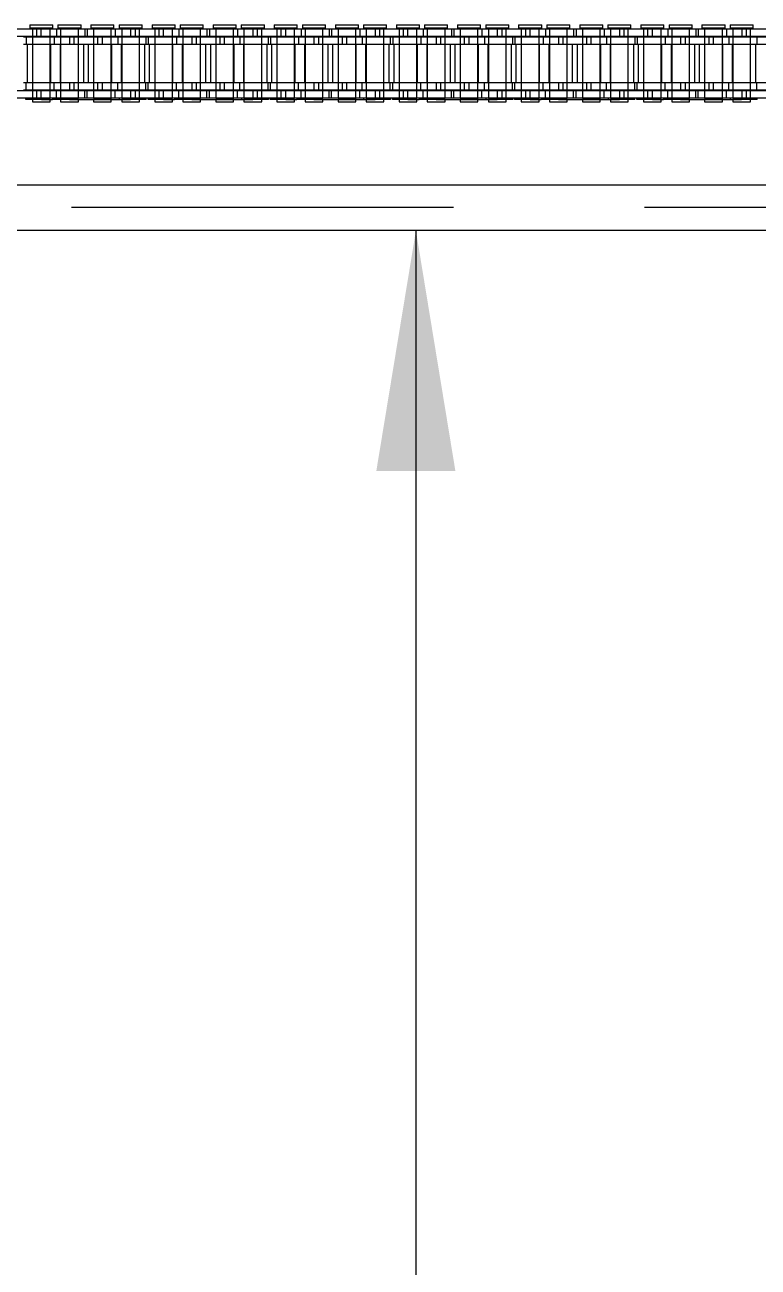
# Model space of a CAD drawing. Header units: metres. Extents: x 0 to 21025, y 0 to 14850.
# Drawn here: x 2429.3 to 2581.7, y 8831.1 to 9089.4 of the extents above; entities that cross this region are included whole.
import ezdxf

# ---------------------------------------------------------------- set-up
doc = ezdxf.new("R2010")
doc.units = ezdxf.units.M
doc.header["$LTSCALE"] = 25
doc.linetypes.add('HIDDEN2', pattern=[4.7625, 3.175, -1.5875])
for name, color, linetype in [('SDM', 7, 'Continuous'), ('SL4', 4, 'Continuous'), ('ST1', 7, 'HIDDEN2')]:
    doc.layers.add(name, color=color, linetype=linetype)
doc.styles.add('ROMANS', font='ROMANS.SHX')
doc.dimstyles.new('25___1-25', dxfattribs={"dimscale": 25, "dimtxt": 2.5, "dimasz": 2, "dimexe": 1.5, "dimexo": 1, "dimgap": 0.5, "dimtad": 1, "dimzin": 12, "dimtxsty": 'ROMANS', "dimcen": 0, "dimclrd": 256, "dimclre": 256, "dimclrt": 3, "dimazin": 3, "dimtfac": 1, "dimtmove": 0, "dimatfit": 0, "dimfxl": 1, "dimlwd": -1, "dimlwe": -1, "dimarcsym": 0})

msp = doc.modelspace()

# ---------------------------------------------------------------- linework, layer by layer
at = {"layer": 'SL4'}
for p, q in [((2085.802, 9056.144), (2875.564, 9056.144)), ((2875.564, 9046.619), (1925.562, 9046.619))]:
    msp.add_line(p, q, dxfattribs=at)
at = {"layer": 'ST1'}
for p, q in [((2422.704, 9088.541), (2431.799, 9088.541)), ((2430.332, 9089.384), (2435.129, 9089.384)), ((2430.332, 9089.384), (2430.332, 9088.725)), ((2435.129, 9088.725), (2430.332, 9088.725)), ((2430.886, 9088.725), (2430.886, 9074.227)), ((2430.886, 9088.541), (2430.886, 9087.021)), ((2431.799, 9088.541), (2432.659, 9088.541)), ((2431.799, 9087.021), (2431.799, 9088.541)), ((2432.659, 9088.541), (2441.754, 9088.541)), ((2432.659, 9088.541), (2432.659, 9087.021)), ((2434.576, 9074.227), (2434.576, 9088.725)), ((2434.576, 9087.021), (2434.576, 9088.541)), ((2435.129, 9088.725), (2435.129, 9089.384)), ((2435.906, 9088.541), (2435.906, 9087.021)), ((2436.18, 9089.384), (2440.977, 9089.384)), ((2436.18, 9089.384), (2436.18, 9088.725)), ((2440.977, 9088.725), (2436.18, 9088.725)), ((2436.734, 9088.725), (2436.734, 9074.227)), ((2436.734, 9088.541), (2436.734, 9087.021)), ((2440.424, 9074.227), (2440.424, 9088.725)), ((2440.424, 9087.021), (2440.424, 9088.541)), ((2440.977, 9088.725), (2440.977, 9089.384)), ((2441.754, 9088.541), (2441.754, 9087.021)), ((2441.754, 9088.541), (2448.104, 9088.541)), ((2442.256, 9088.541), (2442.256, 9087.021)), ((2443.032, 9089.384), (2447.829, 9089.384)), ((2443.032, 9089.384), (2443.032, 9088.725)), ((2447.829, 9088.725), (2443.032, 9088.725)), ((2443.586, 9088.725), (2443.586, 9074.227)), ((2443.586, 9088.541), (2443.586, 9087.021)), ((2447.276, 9074.227), (2447.276, 9088.725)), ((2447.276, 9087.021), (2447.276, 9088.541)), ((2447.829, 9088.725), (2447.829, 9089.384)), ((2448.104, 9088.541), (2448.104, 9087.021)), ((2448.104, 9088.541), (2457.199, 9088.541)), ((2448.88, 9089.384), (2453.677, 9089.384)), ((2448.88, 9089.384), (2448.88, 9088.725)), ((2453.677, 9088.725), (2448.88, 9088.725)), ((2449.434, 9088.725), (2449.434, 9074.227)), ((2449.434, 9088.541), (2449.434, 9087.021)), ((2451.351, 9087.021), (2451.351, 9088.541)), ((2452.211, 9088.541), (2452.211, 9087.021)), ((2453.124, 9074.227), (2453.124, 9088.725)), ((2453.124, 9087.021), (2453.124, 9088.541)), ((2453.677, 9088.725), (2453.677, 9089.384)), ((2455.732, 9089.384), (2460.529, 9089.384)), ((2455.732, 9089.384), (2455.732, 9088.725)), ((2460.529, 9088.725), (2455.732, 9088.725)), ((2456.286, 9088.725), (2456.286, 9074.227)), ((2456.286, 9088.541), (2456.286, 9087.021)), ((2457.199, 9088.541), (2458.059, 9088.541)), ((2457.199, 9087.021), (2457.199, 9088.541)), ((2458.059, 9088.541), (2467.154, 9088.541)), ((2458.059, 9088.541), (2458.059, 9087.021)), ((2459.976, 9074.227), (2459.976, 9088.725)), ((2459.976, 9087.021), (2459.976, 9088.541)), ((2460.529, 9088.725), (2460.529, 9089.384)), ((2461.306, 9088.541), (2461.306, 9087.021)), ((2461.58, 9089.384), (2466.377, 9089.384)), ((2461.58, 9089.384), (2461.58, 9088.725)), ((2466.377, 9088.725), (2461.58, 9088.725)), ((2462.134, 9088.725), (2462.134, 9074.227)), ((2462.134, 9088.541), (2462.134, 9087.021)), ((2465.824, 9074.227), (2465.824, 9088.725)), ((2465.824, 9087.021), (2465.824, 9088.541)), ((2466.377, 9088.725), (2466.377, 9089.384)), ((2467.154, 9088.541), (2467.154, 9087.021)), ((2467.154, 9088.541), (2473.504, 9088.541)), ((2467.656, 9088.541), (2467.656, 9087.021)), ((2468.432, 9089.384), (2473.229, 9089.384)), ((2468.432, 9089.384), (2468.432, 9088.725)), ((2473.229, 9088.725), (2468.432, 9088.725)), ((2468.986, 9088.725), (2468.986, 9074.227)), ((2468.986, 9088.541), (2468.986, 9087.021)), ((2472.676, 9074.227), (2472.676, 9088.725)), ((2472.676, 9087.021), (2472.676, 9088.541)), ((2473.229, 9088.725), (2473.229, 9089.384)), ((2473.504, 9088.541), (2473.504, 9087.021)), ((2473.504, 9088.541), (2482.599, 9088.541)), ((2474.28, 9089.384), (2479.077, 9089.384)), ((2474.28, 9089.384), (2474.28, 9088.725)), ((2479.077, 9088.725), (2474.28, 9088.725)), ((2474.834, 9088.725), (2474.834, 9074.227)), ((2474.834, 9088.541), (2474.834, 9087.021)), ((2476.751, 9087.021), (2476.751, 9088.541)), ((2477.611, 9088.541), (2477.611, 9087.021)), ((2478.524, 9074.227), (2478.524, 9088.725)), ((2478.524, 9087.021), (2478.524, 9088.541)), ((2479.077, 9088.725), (2479.077, 9089.384)), ((2481.132, 9089.384), (2485.929, 9089.384)), ((2481.132, 9089.384), (2481.132, 9088.725)), ((2485.929, 9088.725), (2481.132, 9088.725)), ((2481.686, 9088.725), (2481.686, 9074.227)), ((2481.686, 9088.541), (2481.686, 9087.021)), ((2482.599, 9088.541), (2483.459, 9088.541)), ((2482.599, 9087.021), (2482.599, 9088.541)), ((2483.459, 9088.541), (2492.554, 9088.541)), ((2483.459, 9088.541), (2483.459, 9087.021)), ((2485.376, 9074.227), (2485.376, 9088.725)), ((2485.376, 9087.021), (2485.376, 9088.541)), ((2485.929, 9088.725), (2485.929, 9089.384)), ((2486.706, 9088.541), (2486.706, 9087.021)), ((2486.98, 9089.384), (2491.777, 9089.384)), ((2486.98, 9089.384), (2486.98, 9088.725)), ((2491.777, 9088.725), (2486.98, 9088.725)), ((2487.534, 9088.725), (2487.534, 9074.227)), ((2487.534, 9088.541), (2487.534, 9087.021)), ((2491.224, 9074.227), (2491.224, 9088.725)), ((2491.224, 9087.021), (2491.224, 9088.541)), ((2491.777, 9088.725), (2491.777, 9089.384)), ((2492.554, 9088.541), (2492.554, 9087.021)), ((2492.554, 9088.541), (2498.904, 9088.541)), ((2493.056, 9088.541), (2493.056, 9087.021)), ((2493.832, 9089.384), (2498.629, 9089.384)), ((2493.832, 9089.384), (2493.832, 9088.725)), ((2498.629, 9088.725), (2493.832, 9088.725)), ((2494.386, 9088.725), (2494.386, 9074.227)), ((2494.386, 9088.541), (2494.386, 9087.021)), ((2498.076, 9074.227), (2498.076, 9088.725)), ((2498.076, 9087.021), (2498.076, 9088.541)), ((2498.629, 9088.725), (2498.629, 9089.384)), ((2498.904, 9088.541), (2498.904, 9087.021)), ((2498.904, 9088.541), (2507.999, 9088.541)), ((2499.68, 9089.384), (2504.477, 9089.384)), ((2499.68, 9089.384), (2499.68, 9088.725)), ((2504.477, 9088.725), (2499.68, 9088.725)), ((2500.234, 9088.725), (2500.234, 9074.227)), ((2500.234, 9088.541), (2500.234, 9087.021)), ((2502.151, 9087.021), (2502.151, 9088.541)), ((2503.011, 9088.541), (2503.011, 9087.021)), ((2503.924, 9074.227), (2503.924, 9088.725)), ((2503.924, 9087.021), (2503.924, 9088.541)), ((2504.477, 9088.725), (2504.477, 9089.384)), ((2506.532, 9089.384), (2511.329, 9089.384)), ((2506.532, 9089.384), (2506.532, 9088.725)), ((2511.329, 9088.725), (2506.532, 9088.725)), ((2507.086, 9088.725), (2507.086, 9074.227)), ((2507.086, 9088.541), (2507.086, 9087.021)), ((2507.999, 9088.541), (2508.859, 9088.541)), ((2507.999, 9087.021), (2507.999, 9088.541)), ((2508.859, 9088.541), (2517.954, 9088.541)), ((2508.859, 9088.541), (2508.859, 9087.021)), ((2510.776, 9074.227), (2510.776, 9088.725)), ((2510.776, 9087.021), (2510.776, 9088.541)), ((2511.329, 9088.725), (2511.329, 9089.384)), ((2512.106, 9088.541), (2512.106, 9087.021)), ((2512.38, 9089.384), (2517.177, 9089.384)), ((2512.38, 9089.384), (2512.38, 9088.725)), ((2517.177, 9088.725), (2512.38, 9088.725)), ((2512.934, 9088.725), (2512.934, 9074.227)), ((2512.934, 9088.541), (2512.934, 9087.021)), ((2516.624, 9074.227), (2516.624, 9088.725)), ((2516.624, 9087.021), (2516.624, 9088.541)), ((2517.177, 9088.725), (2517.177, 9089.384)), ((2517.954, 9088.541), (2517.954, 9087.021)), ((2517.954, 9088.541), (2524.304, 9088.541)), ((2518.456, 9088.541), (2518.456, 9087.021)), ((2519.232, 9089.384), (2524.029, 9089.384)), ((2519.232, 9089.384), (2519.232, 9088.725)), ((2524.029, 9088.725), (2519.232, 9088.725)), ((2519.786, 9088.725), (2519.786, 9074.227)), ((2519.786, 9088.541), (2519.786, 9087.021)), ((2523.476, 9074.227), (2523.476, 9088.725)), ((2523.476, 9087.021), (2523.476, 9088.541)), ((2524.029, 9088.725), (2524.029, 9089.384)), ((2524.304, 9088.541), (2524.304, 9087.021)), ((2524.304, 9088.541), (2533.399, 9088.541)), ((2525.08, 9089.384), (2529.877, 9089.384)), ((2525.08, 9089.384), (2525.08, 9088.725)), ((2529.877, 9088.725), (2525.08, 9088.725)), ((2525.634, 9088.725), (2525.634, 9074.227)), ((2525.634, 9088.541), (2525.634, 9087.021)), ((2527.551, 9087.021), (2527.551, 9088.541)), ((2528.411, 9088.541), (2528.411, 9087.021)), ((2529.324, 9074.227), (2529.324, 9088.725)), ((2529.324, 9087.021), (2529.324, 9088.541)), ((2529.877, 9088.725), (2529.877, 9089.384)), ((2531.932, 9089.384), (2536.729, 9089.384)), ((2531.932, 9089.384), (2531.932, 9088.725)), ((2536.729, 9088.725), (2531.932, 9088.725)), ((2532.486, 9088.725), (2532.486, 9074.227)), ((2532.486, 9088.541), (2532.486, 9087.021)), ((2533.399, 9088.541), (2534.259, 9088.541)), ((2533.399, 9087.021), (2533.399, 9088.541)), ((2534.259, 9088.541), (2543.354, 9088.541)), ((2534.259, 9088.541), (2534.259, 9087.021)), ((2536.176, 9074.227), (2536.176, 9088.725)), ((2536.176, 9087.021), (2536.176, 9088.541)), ((2536.729, 9088.725), (2536.729, 9089.384)), ((2537.506, 9088.541), (2537.506, 9087.021)), ((2537.78, 9089.384), (2542.577, 9089.384)), ((2537.78, 9089.384), (2537.78, 9088.725)), ((2542.577, 9088.725), (2537.78, 9088.725)), ((2538.334, 9088.725), (2538.334, 9074.227)), ((2538.334, 9088.541), (2538.334, 9087.021)), ((2542.024, 9074.227), (2542.024, 9088.725)), ((2542.024, 9087.021), (2542.024, 9088.541)), ((2542.577, 9088.725), (2542.577, 9089.384)), ((2543.354, 9088.541), (2543.354, 9087.021)), ((2543.354, 9088.541), (2549.704, 9088.541)), ((2543.856, 9088.541), (2543.856, 9087.021)), ((2544.632, 9089.384), (2549.429, 9089.384)), ((2544.632, 9089.384), (2544.632, 9088.725)), ((2549.429, 9088.725), (2544.632, 9088.725)), ((2545.186, 9088.725), (2545.186, 9074.227)), ((2545.186, 9088.541), (2545.186, 9087.021)), ((2548.876, 9074.227), (2548.876, 9088.725)), ((2548.876, 9087.021), (2548.876, 9088.541)), ((2549.429, 9088.725), (2549.429, 9089.384)), ((2549.704, 9088.541), (2549.704, 9087.021)), ((2549.704, 9088.541), (2558.799, 9088.541)), ((2550.48, 9089.384), (2555.277, 9089.384)), ((2550.48, 9089.384), (2550.48, 9088.725)), ((2555.277, 9088.725), (2550.48, 9088.725)), ((2551.034, 9088.725), (2551.034, 9074.227)), ((2551.034, 9088.541), (2551.034, 9087.021)), ((2552.951, 9087.021), (2552.951, 9088.541)), ((2553.811, 9088.541), (2553.811, 9087.021)), ((2554.724, 9074.227), (2554.724, 9088.725)), ((2554.724, 9087.021), (2554.724, 9088.541)), ((2555.277, 9088.725), (2555.277, 9089.384)), ((2557.332, 9089.384), (2562.129, 9089.384)), ((2557.332, 9089.384), (2557.332, 9088.725)), ((2562.129, 9088.725), (2557.332, 9088.725)), ((2557.886, 9088.725), (2557.886, 9074.227)), ((2557.886, 9088.541), (2557.886, 9087.021)), ((2558.799, 9088.541), (2559.659, 9088.541)), ((2558.799, 9087.021), (2558.799, 9088.541)), ((2559.659, 9088.541), (2568.754, 9088.541)), ((2559.659, 9088.541), (2559.659, 9087.021)), ((2561.576, 9074.227), (2561.576, 9088.725)), ((2561.576, 9087.021), (2561.576, 9088.541)), ((2562.129, 9088.725), (2562.129, 9089.384)), ((2562.906, 9088.541), (2562.906, 9087.021)), ((2563.18, 9089.384), (2567.977, 9089.384)), ((2563.18, 9089.384), (2563.18, 9088.725)), ((2567.977, 9088.725), (2563.18, 9088.725)), ((2563.734, 9088.725), (2563.734, 9074.227)), ((2563.734, 9088.541), (2563.734, 9087.021)), ((2567.424, 9074.227), (2567.424, 9088.725)), ((2567.424, 9087.021), (2567.424, 9088.541)), ((2567.977, 9088.725), (2567.977, 9089.384)), ((2568.754, 9088.541), (2568.754, 9087.021)), ((2568.754, 9088.541), (2575.104, 9088.541)), ((2569.256, 9088.541), (2569.256, 9087.021)), ((2570.032, 9089.384), (2574.829, 9089.384)), ((2570.032, 9089.384), (2570.032, 9088.725)), ((2574.829, 9088.725), (2570.032, 9088.725)), ((2570.586, 9088.725), (2570.586, 9074.227)), ((2570.586, 9088.541), (2570.586, 9087.021)), ((2574.276, 9074.227), (2574.276, 9088.725)), ((2574.276, 9087.021), (2574.276, 9088.541)), ((2574.829, 9088.725), (2574.829, 9089.384)), ((2575.104, 9088.541), (2575.104, 9087.021)), ((2575.104, 9088.541), (2584.199, 9088.541)), ((2575.88, 9089.384), (2580.677, 9089.384)), ((2575.88, 9089.384), (2575.88, 9088.725)), ((2580.677, 9088.725), (2575.88, 9088.725)), ((2576.434, 9088.725), (2576.434, 9074.227)), ((2576.434, 9088.541), (2576.434, 9087.021)), ((2578.351, 9087.021), (2578.351, 9088.541)), ((2579.211, 9088.541), (2579.211, 9087.021)), ((2580.124, 9074.227), (2580.124, 9088.725)), ((2580.124, 9087.021), (2580.124, 9088.541)), ((2580.677, 9088.725), (2580.677, 9089.384)), ((2422.704, 9087.021), (2431.799, 9087.021)), ((2429.054, 9086.869), (2435.404, 9086.869)), ((2429.556, 9086.869), (2429.556, 9085.349)), ((2430.886, 9086.869), (2430.886, 9085.349)), ((2431.799, 9087.021), (2432.659, 9087.021)), ((2432.659, 9087.021), (2441.754, 9087.021)), ((2434.576, 9085.349), (2434.576, 9086.869)), ((2435.404, 9086.869), (2435.404, 9085.349)), ((2435.404, 9086.869), (2444.499, 9086.869)), ((2436.734, 9086.869), (2436.734, 9085.349)), ((2438.651, 9085.349), (2438.651, 9086.869)), ((2439.511, 9086.869), (2439.511, 9085.349)), ((2440.424, 9085.349), (2440.424, 9086.869)), ((2441.754, 9087.021), (2448.104, 9087.021)), ((2443.586, 9086.869), (2443.586, 9085.349)), ((2444.499, 9086.869), (2445.359, 9086.869)), ((2444.499, 9085.349), (2444.499, 9086.869)), ((2445.359, 9086.869), (2454.454, 9086.869)), ((2445.359, 9086.869), (2445.359, 9085.349)), ((2447.276, 9085.349), (2447.276, 9086.869)), ((2448.104, 9087.021), (2457.199, 9087.021)), ((2448.606, 9086.869), (2448.606, 9085.349)), ((2449.434, 9086.869), (2449.434, 9085.349)), ((2453.124, 9085.349), (2453.124, 9086.869)), ((2454.454, 9086.869), (2454.454, 9085.349)), ((2454.454, 9086.869), (2460.804, 9086.869)), ((2454.956, 9086.869), (2454.956, 9085.349)), ((2456.286, 9086.869), (2456.286, 9085.349)), ((2457.199, 9087.021), (2458.059, 9087.021)), ((2458.059, 9087.021), (2467.154, 9087.021)), ((2459.976, 9085.349), (2459.976, 9086.869)), ((2460.804, 9086.869), (2460.804, 9085.349)), ((2460.804, 9086.869), (2469.899, 9086.869)), ((2462.134, 9086.869), (2462.134, 9085.349)), ((2464.051, 9085.349), (2464.051, 9086.869)), ((2464.911, 9086.869), (2464.911, 9085.349)), ((2465.824, 9085.349), (2465.824, 9086.869)), ((2467.154, 9087.021), (2473.504, 9087.021)), ((2468.986, 9086.869), (2468.986, 9085.349)), ((2469.899, 9086.869), (2470.759, 9086.869)), ((2469.899, 9085.349), (2469.899, 9086.869)), ((2470.759, 9086.869), (2479.854, 9086.869)), ((2470.759, 9086.869), (2470.759, 9085.349)), ((2472.676, 9085.349), (2472.676, 9086.869)), ((2473.504, 9087.021), (2482.599, 9087.021)), ((2474.006, 9086.869), (2474.006, 9085.349)), ((2474.834, 9086.869), (2474.834, 9085.349)), ((2478.524, 9085.349), (2478.524, 9086.869)), ((2479.854, 9086.869), (2479.854, 9085.349)), ((2479.854, 9086.869), (2486.204, 9086.869)), ((2480.356, 9086.869), (2480.356, 9085.349)), ((2481.686, 9086.869), (2481.686, 9085.349)), ((2482.599, 9087.021), (2483.459, 9087.021)), ((2483.459, 9087.021), (2492.554, 9087.021)), ((2485.376, 9085.349), (2485.376, 9086.869)), ((2486.204, 9086.869), (2486.204, 9085.349)), ((2486.204, 9086.869), (2495.299, 9086.869)), ((2487.534, 9086.869), (2487.534, 9085.349)), ((2489.451, 9085.349), (2489.451, 9086.869)), ((2490.311, 9086.869), (2490.311, 9085.349)), ((2491.224, 9085.349), (2491.224, 9086.869)), ((2492.554, 9087.021), (2498.904, 9087.021)), ((2494.386, 9086.869), (2494.386, 9085.349)), ((2495.299, 9086.869), (2496.159, 9086.869)), ((2495.299, 9085.349), (2495.299, 9086.869)), ((2496.159, 9086.869), (2505.254, 9086.869)), ((2496.159, 9086.869), (2496.159, 9085.349)), ((2498.076, 9085.349), (2498.076, 9086.869)), ((2498.904, 9087.021), (2507.999, 9087.021)), ((2499.406, 9086.869), (2499.406, 9085.349)), ((2500.234, 9086.869), (2500.234, 9085.349)), ((2503.924, 9085.349), (2503.924, 9086.869)), ((2505.254, 9086.869), (2505.254, 9085.349)), ((2505.254, 9086.869), (2511.604, 9086.869)), ((2505.756, 9086.869), (2505.756, 9085.349)), ((2507.086, 9086.869), (2507.086, 9085.349)), ((2507.999, 9087.021), (2508.859, 9087.021)), ((2508.859, 9087.021), (2517.954, 9087.021)), ((2510.776, 9085.349), (2510.776, 9086.869)), ((2511.604, 9086.869), (2511.604, 9085.349)), ((2511.604, 9086.869), (2520.699, 9086.869)), ((2512.934, 9086.869), (2512.934, 9085.349)), ((2514.851, 9085.349), (2514.851, 9086.869)), ((2515.711, 9086.869), (2515.711, 9085.349)), ((2516.624, 9085.349), (2516.624, 9086.869)), ((2517.954, 9087.021), (2524.304, 9087.021)), ((2519.786, 9086.869), (2519.786, 9085.349)), ((2520.699, 9086.869), (2521.559, 9086.869)), ((2520.699, 9085.349), (2520.699, 9086.869)), ((2521.559, 9086.869), (2530.654, 9086.869)), ((2521.559, 9086.869), (2521.559, 9085.349)), ((2523.476, 9085.349), (2523.476, 9086.869)), ((2524.304, 9087.021), (2533.399, 9087.021)), ((2524.806, 9086.869), (2524.806, 9085.349)), ((2525.634, 9086.869), (2525.634, 9085.349)), ((2529.324, 9085.349), (2529.324, 9086.869)), ((2530.654, 9086.869), (2530.654, 9085.349)), ((2530.654, 9086.869), (2537.004, 9086.869)), ((2531.156, 9086.869), (2531.156, 9085.349)), ((2532.486, 9086.869), (2532.486, 9085.349)), ((2533.399, 9087.021), (2534.259, 9087.021)), ((2534.259, 9087.021), (2543.354, 9087.021)), ((2536.176, 9085.349), (2536.176, 9086.869)), ((2537.004, 9086.869), (2537.004, 9085.349)), ((2537.004, 9086.869), (2546.099, 9086.869)), ((2538.334, 9086.869), (2538.334, 9085.349)), ((2540.251, 9085.349), (2540.251, 9086.869)), ((2541.111, 9086.869), (2541.111, 9085.349)), ((2542.024, 9085.349), (2542.024, 9086.869)), ((2543.354, 9087.021), (2549.704, 9087.021)), ((2545.186, 9086.869), (2545.186, 9085.349)), ((2546.099, 9086.869), (2546.959, 9086.869)), ((2546.099, 9085.349), (2546.099, 9086.869)), ((2546.959, 9086.869), (2556.054, 9086.869)), ((2546.959, 9086.869), (2546.959, 9085.349)), ((2548.876, 9085.349), (2548.876, 9086.869)), ((2549.704, 9087.021), (2558.799, 9087.021)), ((2550.206, 9086.869), (2550.206, 9085.349)), ((2551.034, 9086.869), (2551.034, 9085.349)), ((2554.724, 9085.349), (2554.724, 9086.869)), ((2556.054, 9086.869), (2556.054, 9085.349)), ((2556.054, 9086.869), (2562.404, 9086.869)), ((2556.556, 9086.869), (2556.556, 9085.349)), ((2557.886, 9086.869), (2557.886, 9085.349)), ((2558.799, 9087.021), (2559.659, 9087.021)), ((2559.659, 9087.021), (2568.754, 9087.021)), ((2561.576, 9085.349), (2561.576, 9086.869)), ((2562.404, 9086.869), (2562.404, 9085.349)), ((2562.404, 9086.869), (2571.499, 9086.869)), ((2563.734, 9086.869), (2563.734, 9085.349)), ((2565.651, 9085.349), (2565.651, 9086.869)), ((2566.511, 9086.869), (2566.511, 9085.349)), ((2567.424, 9085.349), (2567.424, 9086.869)), ((2568.754, 9087.021), (2575.104, 9087.021)), ((2570.586, 9086.869), (2570.586, 9085.349)), ((2571.499, 9086.869), (2572.359, 9086.869)), ((2571.499, 9085.349), (2571.499, 9086.869)), ((2572.359, 9086.869), (2581.454, 9086.869)), ((2572.359, 9086.869), (2572.359, 9085.349)), ((2574.276, 9085.349), (2574.276, 9086.869)), ((2575.104, 9087.021), (2584.199, 9087.021)), ((2575.606, 9086.869), (2575.606, 9085.349)), ((2576.434, 9086.869), (2576.434, 9085.349)), ((2580.124, 9085.349), (2580.124, 9086.869)), ((2581.454, 9086.869), (2581.454, 9085.349)), ((2581.454, 9086.869), (2587.804, 9086.869)), ((2429.054, 9085.349), (2435.404, 9085.349)), ((2429.839, 9077.419), (2429.839, 9085.349)), ((2430.886, 9085.349), (2430.886, 9077.419)), ((2434.576, 9077.419), (2434.576, 9085.349)), ((2434.619, 9085.349), (2434.619, 9077.419)), ((2435.404, 9085.349), (2444.499, 9085.349)), ((2436.691, 9077.419), (2436.691, 9085.349)), ((2436.734, 9085.349), (2436.734, 9077.419)), ((2440.424, 9077.419), (2440.424, 9085.349)), ((2441.471, 9085.349), (2441.471, 9077.419)), ((2442.539, 9077.419), (2442.539, 9085.349)), ((2443.586, 9085.349), (2443.586, 9077.419)), ((2444.499, 9085.349), (2445.359, 9085.349)), ((2445.359, 9085.349), (2454.454, 9085.349)), ((2447.276, 9077.419), (2447.276, 9085.349)), ((2447.319, 9085.349), (2447.319, 9077.419)), ((2449.391, 9077.419), (2449.391, 9085.349)), ((2449.434, 9085.349), (2449.434, 9077.419)), ((2453.124, 9077.419), (2453.124, 9085.349)), ((2454.171, 9085.349), (2454.171, 9077.419)), ((2454.454, 9085.349), (2460.804, 9085.349)), ((2455.239, 9077.419), (2455.239, 9085.349)), ((2456.286, 9085.349), (2456.286, 9077.419)), ((2459.976, 9077.419), (2459.976, 9085.349)), ((2460.019, 9085.349), (2460.019, 9077.419)), ((2460.804, 9085.349), (2469.899, 9085.349)), ((2462.091, 9077.419), (2462.091, 9085.349)), ((2462.134, 9085.349), (2462.134, 9077.419)), ((2465.824, 9077.419), (2465.824, 9085.349)), ((2466.871, 9085.349), (2466.871, 9077.419)), ((2467.939, 9077.419), (2467.939, 9085.349)), ((2468.986, 9085.349), (2468.986, 9077.419)), ((2469.899, 9085.349), (2470.759, 9085.349)), ((2470.759, 9085.349), (2479.854, 9085.349)), ((2472.676, 9077.419), (2472.676, 9085.349)), ((2472.719, 9085.349), (2472.719, 9077.419)), ((2474.791, 9077.419), (2474.791, 9085.349)), ((2474.834, 9085.349), (2474.834, 9077.419)), ((2478.524, 9077.419), (2478.524, 9085.349)), ((2479.571, 9085.349), (2479.571, 9077.419)), ((2479.854, 9085.349), (2486.204, 9085.349)), ((2480.639, 9077.419), (2480.639, 9085.349)), ((2481.686, 9085.349), (2481.686, 9077.419)), ((2485.376, 9077.419), (2485.376, 9085.349)), ((2485.419, 9085.349), (2485.419, 9077.419)), ((2486.204, 9085.349), (2495.299, 9085.349)), ((2487.491, 9077.419), (2487.491, 9085.349)), ((2487.534, 9085.349), (2487.534, 9077.419)), ((2491.224, 9077.419), (2491.224, 9085.349)), ((2492.271, 9085.349), (2492.271, 9077.419)), ((2493.339, 9077.419), (2493.339, 9085.349)), ((2494.386, 9085.349), (2494.386, 9077.419)), ((2495.299, 9085.349), (2496.159, 9085.349)), ((2496.159, 9085.349), (2505.254, 9085.349)), ((2498.076, 9077.419), (2498.076, 9085.349)), ((2498.119, 9085.349), (2498.119, 9077.419)), ((2500.191, 9077.419), (2500.191, 9085.349)), ((2500.234, 9085.349), (2500.234, 9077.419)), ((2503.924, 9077.419), (2503.924, 9085.349)), ((2504.971, 9085.349), (2504.971, 9077.419)), ((2505.254, 9085.349), (2511.604, 9085.349)), ((2506.039, 9077.419), (2506.039, 9085.349)), ((2507.086, 9085.349), (2507.086, 9077.419)), ((2510.776, 9077.419), (2510.776, 9085.349)), ((2510.819, 9085.349), (2510.819, 9077.419)), ((2511.604, 9085.349), (2520.699, 9085.349)), ((2512.891, 9077.419), (2512.891, 9085.349)), ((2512.934, 9085.349), (2512.934, 9077.419)), ((2516.624, 9077.419), (2516.624, 9085.349)), ((2517.671, 9085.349), (2517.671, 9077.419)), ((2518.739, 9077.419), (2518.739, 9085.349)), ((2519.786, 9085.349), (2519.786, 9077.419)), ((2520.699, 9085.349), (2521.559, 9085.349)), ((2521.559, 9085.349), (2530.654, 9085.349)), ((2523.476, 9077.419), (2523.476, 9085.349)), ((2523.519, 9085.349), (2523.519, 9077.419)), ((2525.591, 9077.419), (2525.591, 9085.349)), ((2525.634, 9085.349), (2525.634, 9077.419)), ((2529.324, 9077.419), (2529.324, 9085.349)), ((2530.371, 9085.349), (2530.371, 9077.419)), ((2530.654, 9085.349), (2537.004, 9085.349)), ((2531.439, 9077.419), (2531.439, 9085.349)), ((2532.486, 9085.349), (2532.486, 9077.419)), ((2536.176, 9077.419), (2536.176, 9085.349)), ((2536.219, 9085.349), (2536.219, 9077.419)), ((2537.004, 9085.349), (2546.099, 9085.349)), ((2538.291, 9077.419), (2538.291, 9085.349)), ((2538.334, 9085.349), (2538.334, 9077.419)), ((2542.024, 9077.419), (2542.024, 9085.349)), ((2543.071, 9085.349), (2543.071, 9077.419)), ((2544.139, 9077.419), (2544.139, 9085.349)), ((2545.186, 9085.349), (2545.186, 9077.419)), ((2546.099, 9085.349), (2546.959, 9085.349)), ((2546.959, 9085.349), (2556.054, 9085.349)), ((2548.876, 9077.419), (2548.876, 9085.349)), ((2548.919, 9085.349), (2548.919, 9077.419)), ((2550.991, 9077.419), (2550.991, 9085.349)), ((2551.034, 9085.349), (2551.034, 9077.419)), ((2554.724, 9077.419), (2554.724, 9085.349)), ((2555.771, 9085.349), (2555.771, 9077.419)), ((2556.054, 9085.349), (2562.404, 9085.349)), ((2556.839, 9077.419), (2556.839, 9085.349)), ((2557.886, 9085.349), (2557.886, 9077.419)), ((2561.576, 9077.419), (2561.576, 9085.349)), ((2561.619, 9085.349), (2561.619, 9077.419)), ((2562.404, 9085.349), (2571.499, 9085.349)), ((2563.691, 9077.419), (2563.691, 9085.349)), ((2563.734, 9085.349), (2563.734, 9077.419)), ((2567.424, 9077.419), (2567.424, 9085.349)), ((2568.471, 9085.349), (2568.471, 9077.419)), ((2569.539, 9077.419), (2569.539, 9085.349)), ((2570.586, 9085.349), (2570.586, 9077.419)), ((2571.499, 9085.349), (2572.359, 9085.349)), ((2572.359, 9085.349), (2581.454, 9085.349)), ((2574.276, 9077.419), (2574.276, 9085.349)), ((2574.319, 9085.349), (2574.319, 9077.419)), ((2576.391, 9077.419), (2576.391, 9085.349)), ((2576.434, 9085.349), (2576.434, 9077.419)), ((2580.124, 9077.419), (2580.124, 9085.349)), ((2581.171, 9085.349), (2581.171, 9077.419)), ((2581.454, 9085.349), (2587.804, 9085.349)), ((2422.704, 9075.747), (2431.799, 9075.747)), ((2429.054, 9077.419), (2435.404, 9077.419)), ((2429.054, 9075.899), (2435.404, 9075.899)), ((2429.556, 9075.899), (2429.556, 9077.419)), ((2430.886, 9077.419), (2430.886, 9075.899)), ((2430.886, 9075.747), (2430.886, 9074.227)), ((2431.799, 9075.747), (2432.659, 9075.747)), ((2431.799, 9074.227), (2431.799, 9075.747)), ((2432.659, 9075.747), (2441.754, 9075.747)), ((2432.659, 9075.747), (2432.659, 9074.227)), ((2434.576, 9075.899), (2434.576, 9077.419)), ((2434.576, 9074.227), (2434.576, 9075.747)), ((2435.404, 9075.899), (2435.404, 9077.419)), ((2435.404, 9077.419), (2444.499, 9077.419)), ((2435.404, 9075.899), (2444.499, 9075.899)), ((2435.906, 9074.227), (2435.906, 9075.747)), ((2436.734, 9077.419), (2436.734, 9075.899)), ((2436.734, 9075.747), (2436.734, 9073.894)), ((2438.651, 9075.899), (2438.651, 9077.419)), ((2439.511, 9077.419), (2439.511, 9075.899)), ((2440.424, 9075.899), (2440.424, 9077.419)), ((2440.424, 9074.227), (2440.424, 9075.747)), ((2441.754, 9074.227), (2441.754, 9075.747)), ((2441.754, 9075.747), (2448.104, 9075.747)), ((2442.256, 9074.227), (2442.256, 9075.747)), ((2443.586, 9077.419), (2443.586, 9075.899)), ((2443.586, 9075.747), (2443.586, 9074.227)), ((2444.499, 9077.419), (2445.359, 9077.419)), ((2444.499, 9075.899), (2444.499, 9077.419)), ((2444.499, 9075.899), (2445.359, 9075.899)), ((2445.359, 9077.419), (2454.454, 9077.419)), ((2445.359, 9077.419), (2445.359, 9075.899)), ((2445.359, 9075.899), (2454.454, 9075.899)), ((2447.276, 9075.899), (2447.276, 9077.419)), ((2447.276, 9073.894), (2447.276, 9075.747)), ((2448.104, 9074.227), (2448.104, 9075.747)), ((2448.104, 9075.747), (2457.199, 9075.747)), ((2448.606, 9075.899), (2448.606, 9077.419)), ((2449.434, 9077.419), (2449.434, 9075.899)), ((2449.434, 9075.747), (2449.434, 9074.227)), ((2451.351, 9074.227), (2451.351, 9075.747)), ((2452.211, 9075.747), (2452.211, 9074.227)), ((2453.124, 9075.899), (2453.124, 9077.419)), ((2453.124, 9074.227), (2453.124, 9075.747)), ((2454.454, 9075.899), (2454.454, 9077.419)), ((2454.454, 9077.419), (2460.804, 9077.419)), ((2454.454, 9075.899), (2460.804, 9075.899)), ((2454.956, 9075.899), (2454.956, 9077.419)), ((2456.286, 9077.419), (2456.286, 9075.899)), ((2456.286, 9075.747), (2456.286, 9074.227)), ((2457.199, 9075.747), (2458.059, 9075.747)), ((2457.199, 9074.227), (2457.199, 9075.747)), ((2458.059, 9075.747), (2467.154, 9075.747)), ((2458.059, 9075.747), (2458.059, 9074.227)), ((2459.976, 9075.899), (2459.976, 9077.419)), ((2459.976, 9074.227), (2459.976, 9075.747)), ((2460.804, 9075.899), (2460.804, 9077.419)), ((2460.804, 9077.419), (2469.899, 9077.419)), ((2460.804, 9075.899), (2469.899, 9075.899)), ((2461.306, 9074.227), (2461.306, 9075.747)), ((2462.134, 9077.419), (2462.134, 9075.899)), ((2462.134, 9075.747), (2462.134, 9073.894)), ((2464.051, 9075.899), (2464.051, 9077.419)), ((2464.911, 9077.419), (2464.911, 9075.899)), ((2465.824, 9075.899), (2465.824, 9077.419)), ((2465.824, 9074.227), (2465.824, 9075.747)), ((2467.154, 9074.227), (2467.154, 9075.747)), ((2467.154, 9075.747), (2473.504, 9075.747)), ((2467.656, 9074.227), (2467.656, 9075.747)), ((2468.986, 9077.419), (2468.986, 9075.899)), ((2468.986, 9075.747), (2468.986, 9074.227)), ((2469.899, 9077.419), (2470.759, 9077.419)), ((2469.899, 9075.899), (2469.899, 9077.419)), ((2469.899, 9075.899), (2470.759, 9075.899)), ((2470.759, 9077.419), (2479.854, 9077.419)), ((2470.759, 9077.419), (2470.759, 9075.899)), ((2470.759, 9075.899), (2479.854, 9075.899)), ((2472.676, 9075.899), (2472.676, 9077.419)), ((2472.676, 9073.894), (2472.676, 9075.747)), ((2473.504, 9074.227), (2473.504, 9075.747)), ((2473.504, 9075.747), (2482.599, 9075.747)), ((2474.006, 9075.899), (2474.006, 9077.419)), ((2474.834, 9077.419), (2474.834, 9075.899)), ((2474.834, 9075.747), (2474.834, 9074.227)), ((2476.751, 9074.227), (2476.751, 9075.747)), ((2477.611, 9075.747), (2477.611, 9074.227)), ((2478.524, 9075.899), (2478.524, 9077.419)), ((2478.524, 9074.227), (2478.524, 9075.747)), ((2479.854, 9075.899), (2479.854, 9077.419)), ((2479.854, 9077.419), (2486.204, 9077.419)), ((2479.854, 9075.899), (2486.204, 9075.899)), ((2480.356, 9075.899), (2480.356, 9077.419)), ((2481.686, 9077.419), (2481.686, 9075.899)), ((2481.686, 9075.747), (2481.686, 9074.227)), ((2482.599, 9075.747), (2483.459, 9075.747)), ((2482.599, 9074.227), (2482.599, 9075.747)), ((2483.459, 9075.747), (2492.554, 9075.747)), ((2483.459, 9075.747), (2483.459, 9074.227)), ((2485.376, 9075.899), (2485.376, 9077.419)), ((2485.376, 9074.227), (2485.376, 9075.747)), ((2486.204, 9075.899), (2486.204, 9077.419)), ((2486.204, 9077.419), (2495.299, 9077.419)), ((2486.204, 9075.899), (2495.299, 9075.899)), ((2486.706, 9074.227), (2486.706, 9075.747)), ((2487.534, 9077.419), (2487.534, 9075.899)), ((2487.534, 9075.747), (2487.534, 9073.894)), ((2489.451, 9075.899), (2489.451, 9077.419)), ((2490.311, 9077.419), (2490.311, 9075.899)), ((2491.224, 9075.899), (2491.224, 9077.419)), ((2491.224, 9074.227), (2491.224, 9075.747)), ((2492.554, 9074.227), (2492.554, 9075.747)), ((2492.554, 9075.747), (2498.904, 9075.747)), ((2493.056, 9074.227), (2493.056, 9075.747)), ((2494.386, 9077.419), (2494.386, 9075.899)), ((2494.386, 9075.747), (2494.386, 9074.227)), ((2495.299, 9077.419), (2496.159, 9077.419)), ((2495.299, 9075.899), (2495.299, 9077.419)), ((2495.299, 9075.899), (2496.159, 9075.899)), ((2496.159, 9077.419), (2505.254, 9077.419)), ((2496.159, 9077.419), (2496.159, 9075.899)), ((2496.159, 9075.899), (2505.254, 9075.899)), ((2498.076, 9075.899), (2498.076, 9077.419)), ((2498.076, 9073.894), (2498.076, 9075.747)), ((2498.904, 9074.227), (2498.904, 9075.747)), ((2498.904, 9075.747), (2507.999, 9075.747)), ((2499.406, 9075.899), (2499.406, 9077.419)), ((2500.234, 9077.419), (2500.234, 9075.899)), ((2500.234, 9075.747), (2500.234, 9074.227)), ((2502.151, 9074.227), (2502.151, 9075.747)), ((2503.011, 9075.747), (2503.011, 9074.227)), ((2503.924, 9075.899), (2503.924, 9077.419)), ((2503.924, 9074.227), (2503.924, 9075.747)), ((2505.254, 9075.899), (2505.254, 9077.419)), ((2505.254, 9077.419), (2511.604, 9077.419)), ((2505.254, 9075.899), (2511.604, 9075.899)), ((2505.756, 9075.899), (2505.756, 9077.419)), ((2507.086, 9077.419), (2507.086, 9075.899)), ((2507.086, 9075.747), (2507.086, 9074.227)), ((2507.999, 9075.747), (2508.859, 9075.747)), ((2507.999, 9074.227), (2507.999, 9075.747)), ((2508.859, 9075.747), (2517.954, 9075.747)), ((2508.859, 9075.747), (2508.859, 9074.227)), ((2510.776, 9075.899), (2510.776, 9077.419)), ((2510.776, 9074.227), (2510.776, 9075.747)), ((2511.604, 9075.899), (2511.604, 9077.419)), ((2511.604, 9077.419), (2520.699, 9077.419)), ((2511.604, 9075.899), (2520.699, 9075.899)), ((2512.106, 9074.227), (2512.106, 9075.747)), ((2512.934, 9077.419), (2512.934, 9075.899)), ((2512.934, 9075.747), (2512.934, 9073.894)), ((2514.851, 9075.899), (2514.851, 9077.419)), ((2515.711, 9077.419), (2515.711, 9075.899)), ((2516.624, 9075.899), (2516.624, 9077.419)), ((2516.624, 9074.227), (2516.624, 9075.747)), ((2517.954, 9074.227), (2517.954, 9075.747)), ((2517.954, 9075.747), (2524.304, 9075.747)), ((2518.456, 9074.227), (2518.456, 9075.747)), ((2519.786, 9077.419), (2519.786, 9075.899)), ((2519.786, 9075.747), (2519.786, 9074.227)), ((2520.699, 9077.419), (2521.559, 9077.419)), ((2520.699, 9075.899), (2520.699, 9077.419)), ((2520.699, 9075.899), (2521.559, 9075.899)), ((2521.559, 9077.419), (2530.654, 9077.419)), ((2521.559, 9077.419), (2521.559, 9075.899)), ((2521.559, 9075.899), (2530.654, 9075.899)), ((2523.476, 9075.899), (2523.476, 9077.419)), ((2523.476, 9073.894), (2523.476, 9075.747)), ((2524.304, 9074.227), (2524.304, 9075.747)), ((2524.304, 9075.747), (2533.399, 9075.747)), ((2524.806, 9075.899), (2524.806, 9077.419)), ((2525.634, 9077.419), (2525.634, 9075.899)), ((2525.634, 9075.747), (2525.634, 9074.227)), ((2527.551, 9074.227), (2527.551, 9075.747)), ((2528.411, 9075.747), (2528.411, 9074.227)), ((2529.324, 9075.899), (2529.324, 9077.419)), ((2529.324, 9074.227), (2529.324, 9075.747)), ((2530.654, 9075.899), (2530.654, 9077.419)), ((2530.654, 9077.419), (2537.004, 9077.419)), ((2530.654, 9075.899), (2537.004, 9075.899)), ((2531.156, 9075.899), (2531.156, 9077.419)), ((2532.486, 9077.419), (2532.486, 9075.899)), ((2532.486, 9075.747), (2532.486, 9074.227)), ((2533.399, 9075.747), (2534.259, 9075.747)), ((2533.399, 9074.227), (2533.399, 9075.747)), ((2534.259, 9075.747), (2543.354, 9075.747)), ((2534.259, 9075.747), (2534.259, 9074.227)), ((2536.176, 9075.899), (2536.176, 9077.419)), ((2536.176, 9074.227), (2536.176, 9075.747)), ((2537.004, 9075.899), (2537.004, 9077.419)), ((2537.004, 9077.419), (2546.099, 9077.419)), ((2537.004, 9075.899), (2546.099, 9075.899)), ((2537.506, 9074.227), (2537.506, 9075.747)), ((2538.334, 9077.419), (2538.334, 9075.899)), ((2538.334, 9075.747), (2538.334, 9073.894)), ((2540.251, 9075.899), (2540.251, 9077.419)), ((2541.111, 9077.419), (2541.111, 9075.899)), ((2542.024, 9075.899), (2542.024, 9077.419)), ((2542.024, 9074.227), (2542.024, 9075.747)), ((2543.354, 9074.227), (2543.354, 9075.747)), ((2543.354, 9075.747), (2549.704, 9075.747)), ((2543.856, 9074.227), (2543.856, 9075.747)), ((2545.186, 9077.419), (2545.186, 9075.899)), ((2545.186, 9075.747), (2545.186, 9074.227)), ((2546.099, 9077.419), (2546.959, 9077.419)), ((2546.099, 9075.899), (2546.099, 9077.419)), ((2546.099, 9075.899), (2546.959, 9075.899)), ((2546.959, 9077.419), (2556.054, 9077.419)), ((2546.959, 9077.419), (2546.959, 9075.899)), ((2546.959, 9075.899), (2556.054, 9075.899)), ((2548.876, 9075.899), (2548.876, 9077.419)), ((2548.876, 9073.894), (2548.876, 9075.747)), ((2549.704, 9074.227), (2549.704, 9075.747)), ((2549.704, 9075.747), (2558.799, 9075.747)), ((2550.206, 9075.899), (2550.206, 9077.419)), ((2551.034, 9077.419), (2551.034, 9075.899)), ((2551.034, 9075.747), (2551.034, 9074.227)), ((2552.951, 9074.227), (2552.951, 9075.747)), ((2553.811, 9075.747), (2553.811, 9074.227)), ((2554.724, 9075.899), (2554.724, 9077.419)), ((2554.724, 9074.227), (2554.724, 9075.747)), ((2556.054, 9075.899), (2556.054, 9077.419)), ((2556.054, 9077.419), (2562.404, 9077.419)), ((2556.054, 9075.899), (2562.404, 9075.899)), ((2556.556, 9075.899), (2556.556, 9077.419)), ((2557.886, 9077.419), (2557.886, 9075.899)), ((2557.886, 9075.747), (2557.886, 9074.227)), ((2558.799, 9075.747), (2559.659, 9075.747)), ((2558.799, 9074.227), (2558.799, 9075.747)), ((2559.659, 9075.747), (2568.754, 9075.747)), ((2559.659, 9075.747), (2559.659, 9074.227)), ((2561.576, 9075.899), (2561.576, 9077.419)), ((2561.576, 9074.227), (2561.576, 9075.747)), ((2562.404, 9075.899), (2562.404, 9077.419)), ((2562.404, 9077.419), (2571.499, 9077.419)), ((2562.404, 9075.899), (2571.499, 9075.899)), ((2562.906, 9074.227), (2562.906, 9075.747)), ((2563.734, 9077.419), (2563.734, 9075.899)), ((2563.734, 9075.747), (2563.734, 9073.894)), ((2565.651, 9075.899), (2565.651, 9077.419)), ((2566.511, 9077.419), (2566.511, 9075.899)), ((2567.424, 9075.899), (2567.424, 9077.419)), ((2567.424, 9074.227), (2567.424, 9075.747)), ((2568.754, 9074.227), (2568.754, 9075.747)), ((2568.754, 9075.747), (2575.104, 9075.747)), ((2569.256, 9074.227), (2569.256, 9075.747)), ((2570.586, 9077.419), (2570.586, 9075.899)), ((2570.586, 9075.747), (2570.586, 9074.227)), ((2571.499, 9077.419), (2572.359, 9077.419)), ((2571.499, 9075.899), (2571.499, 9077.419)), ((2571.499, 9075.899), (2572.359, 9075.899)), ((2572.359, 9077.419), (2581.454, 9077.419)), ((2572.359, 9077.419), (2572.359, 9075.899)), ((2572.359, 9075.899), (2581.454, 9075.899)), ((2574.276, 9075.899), (2574.276, 9077.419)), ((2574.276, 9073.894), (2574.276, 9075.747)), ((2575.104, 9074.227), (2575.104, 9075.747)), ((2575.104, 9075.747), (2584.199, 9075.747)), ((2575.606, 9075.899), (2575.606, 9077.419)), ((2576.434, 9077.419), (2576.434, 9075.899)), ((2576.434, 9075.747), (2576.434, 9074.227)), ((2578.351, 9074.227), (2578.351, 9075.747)), ((2579.211, 9075.747), (2579.211, 9074.227)), ((2580.124, 9075.899), (2580.124, 9077.419)), ((2580.124, 9074.227), (2580.124, 9075.747)), ((2581.454, 9075.899), (2581.454, 9077.419)), ((2581.454, 9077.419), (2587.804, 9077.419)), ((2581.454, 9075.899), (2587.804, 9075.899)), ((2422.704, 9074.227), (2431.799, 9074.227)), ((2429.5, 9073.894), (2429.5, 9074.227)), ((2432.731, 9073.894), (2429.5, 9073.894)), ((2434.576, 9073.858), (2430.886, 9073.858)), ((2430.886, 9073.858), (2430.886, 9073.384)), ((2430.886, 9073.384), (2434.576, 9073.384)), ((2431.255, 9074.227), (2431.255, 9073.858)), ((2431.624, 9073.894), (2431.624, 9074.227)), ((2431.799, 9074.227), (2432.659, 9074.227)), ((2432.659, 9074.227), (2441.754, 9074.227)), ((2432.731, 9073.894), (2432.731, 9074.227)), ((2432.731, 9073.894), (2435.027, 9073.894)), ((2434.207, 9073.858), (2434.207, 9074.227)), ((2434.35, 9073.894), (2434.35, 9074.227)), ((2434.576, 9073.384), (2434.576, 9073.858)), ((2435.027, 9074.227), (2435.027, 9073.894)), ((2438.579, 9073.894), (2435.027, 9073.894)), ((2440.424, 9073.858), (2436.734, 9073.858)), ((2436.734, 9073.858), (2436.734, 9073.384)), ((2436.734, 9073.384), (2440.424, 9073.384)), ((2437.103, 9074.227), (2437.103, 9073.858)), ((2438.579, 9073.894), (2438.579, 9074.227)), ((2438.579, 9073.894), (2451.279, 9073.894)), ((2440.055, 9073.858), (2440.055, 9074.227)), ((2440.198, 9073.894), (2440.198, 9074.227)), ((2440.424, 9073.384), (2440.424, 9073.858)), ((2441.754, 9074.227), (2448.104, 9074.227)), ((2447.276, 9073.858), (2443.586, 9073.858)), ((2443.586, 9073.858), (2443.586, 9073.384)), ((2443.586, 9073.384), (2447.276, 9073.384)), ((2443.812, 9073.894), (2443.812, 9074.227)), ((2443.955, 9074.227), (2443.955, 9073.858)), ((2445.431, 9073.894), (2445.431, 9074.227)), ((2446.907, 9073.858), (2446.907, 9074.227)), ((2447.276, 9073.384), (2447.276, 9073.858)), ((2448.104, 9074.227), (2457.199, 9074.227)), ((2448.983, 9073.894), (2448.983, 9074.227)), ((2453.124, 9073.858), (2449.434, 9073.858)), ((2449.434, 9073.858), (2449.434, 9073.384)), ((2449.434, 9073.384), (2453.124, 9073.384)), ((2449.66, 9073.894), (2449.66, 9074.227)), ((2449.803, 9074.227), (2449.803, 9073.858)), ((2451.279, 9073.894), (2451.279, 9074.227)), ((2454.51, 9073.894), (2451.279, 9073.894)), ((2452.386, 9073.894), (2452.386, 9074.227)), ((2452.755, 9073.858), (2452.755, 9074.227)), ((2453.124, 9073.384), (2453.124, 9073.858)), ((2454.51, 9073.894), (2454.51, 9074.227)), ((2454.9, 9073.894), (2454.9, 9074.227)), ((2458.131, 9073.894), (2454.9, 9073.894)), ((2459.976, 9073.858), (2456.286, 9073.858)), ((2456.286, 9073.858), (2456.286, 9073.384)), ((2456.286, 9073.384), (2459.976, 9073.384)), ((2456.655, 9074.227), (2456.655, 9073.858)), ((2457.024, 9073.894), (2457.024, 9074.227)), ((2457.199, 9074.227), (2458.059, 9074.227)), ((2458.059, 9074.227), (2467.154, 9074.227)), ((2458.131, 9073.894), (2458.131, 9074.227)), ((2458.131, 9073.894), (2460.427, 9073.894)), ((2459.607, 9073.858), (2459.607, 9074.227)), ((2459.75, 9073.894), (2459.75, 9074.227)), ((2459.976, 9073.384), (2459.976, 9073.858)), ((2460.427, 9074.227), (2460.427, 9073.894)), ((2463.979, 9073.894), (2460.427, 9073.894)), ((2465.824, 9073.858), (2462.134, 9073.858)), ((2462.134, 9073.858), (2462.134, 9073.384)), ((2462.134, 9073.384), (2465.824, 9073.384)), ((2462.503, 9074.227), (2462.503, 9073.858)), ((2463.979, 9073.894), (2463.979, 9074.227)), ((2463.979, 9073.894), (2476.679, 9073.894)), ((2465.455, 9073.858), (2465.455, 9074.227)), ((2465.598, 9073.894), (2465.598, 9074.227)), ((2465.824, 9073.384), (2465.824, 9073.858)), ((2467.154, 9074.227), (2473.504, 9074.227)), ((2472.676, 9073.858), (2468.986, 9073.858)), ((2468.986, 9073.858), (2468.986, 9073.384)), ((2468.986, 9073.384), (2472.676, 9073.384)), ((2469.212, 9073.894), (2469.212, 9074.227)), ((2469.355, 9074.227), (2469.355, 9073.858)), ((2470.831, 9073.894), (2470.831, 9074.227)), ((2472.307, 9073.858), (2472.307, 9074.227)), ((2472.676, 9073.384), (2472.676, 9073.858)), ((2473.504, 9074.227), (2482.599, 9074.227)), ((2474.383, 9073.894), (2474.383, 9074.227)), ((2478.524, 9073.858), (2474.834, 9073.858)), ((2474.834, 9073.858), (2474.834, 9073.384)), ((2474.834, 9073.384), (2478.524, 9073.384)), ((2475.06, 9073.894), (2475.06, 9074.227)), ((2475.203, 9074.227), (2475.203, 9073.858)), ((2476.679, 9073.894), (2476.679, 9074.227)), ((2479.91, 9073.894), (2476.679, 9073.894)), ((2477.786, 9073.894), (2477.786, 9074.227)), ((2478.155, 9073.858), (2478.155, 9074.227)), ((2478.524, 9073.384), (2478.524, 9073.858)), ((2479.91, 9073.894), (2479.91, 9074.227)), ((2480.3, 9073.894), (2480.3, 9074.227)), ((2483.531, 9073.894), (2480.3, 9073.894)), ((2485.376, 9073.858), (2481.686, 9073.858)), ((2481.686, 9073.858), (2481.686, 9073.384)), ((2481.686, 9073.384), (2485.376, 9073.384)), ((2482.055, 9074.227), (2482.055, 9073.858)), ((2482.424, 9073.894), (2482.424, 9074.227)), ((2482.599, 9074.227), (2483.459, 9074.227)), ((2483.459, 9074.227), (2492.554, 9074.227)), ((2483.531, 9073.894), (2483.531, 9074.227)), ((2483.531, 9073.894), (2485.827, 9073.894)), ((2485.007, 9073.858), (2485.007, 9074.227)), ((2485.15, 9073.894), (2485.15, 9074.227)), ((2485.376, 9073.384), (2485.376, 9073.858)), ((2485.827, 9074.227), (2485.827, 9073.894)), ((2489.379, 9073.894), (2485.827, 9073.894)), ((2491.224, 9073.858), (2487.534, 9073.858)), ((2487.534, 9073.858), (2487.534, 9073.384)), ((2487.534, 9073.384), (2491.224, 9073.384)), ((2487.903, 9074.227), (2487.903, 9073.858)), ((2489.379, 9073.894), (2489.379, 9074.227)), ((2489.379, 9073.894), (2502.079, 9073.894)), ((2490.855, 9073.858), (2490.855, 9074.227)), ((2490.998, 9073.894), (2490.998, 9074.227)), ((2491.224, 9073.384), (2491.224, 9073.858)), ((2492.554, 9074.227), (2498.904, 9074.227)), ((2498.076, 9073.858), (2494.386, 9073.858)), ((2494.386, 9073.858), (2494.386, 9073.384)), ((2494.386, 9073.384), (2498.076, 9073.384)), ((2494.612, 9073.894), (2494.612, 9074.227)), ((2494.755, 9074.227), (2494.755, 9073.858)), ((2496.231, 9073.894), (2496.231, 9074.227)), ((2497.707, 9073.858), (2497.707, 9074.227)), ((2498.076, 9073.384), (2498.076, 9073.858)), ((2498.904, 9074.227), (2507.999, 9074.227)), ((2499.783, 9073.894), (2499.783, 9074.227)), ((2503.924, 9073.858), (2500.234, 9073.858)), ((2500.234, 9073.858), (2500.234, 9073.384)), ((2500.234, 9073.384), (2503.924, 9073.384)), ((2500.46, 9073.894), (2500.46, 9074.227)), ((2500.603, 9074.227), (2500.603, 9073.858)), ((2502.079, 9073.894), (2502.079, 9074.227)), ((2505.31, 9073.894), (2502.079, 9073.894)), ((2503.186, 9073.894), (2503.186, 9074.227)), ((2503.555, 9073.858), (2503.555, 9074.227)), ((2503.924, 9073.384), (2503.924, 9073.858)), ((2505.31, 9073.894), (2505.31, 9074.227)), ((2505.7, 9073.894), (2505.7, 9074.227)), ((2508.931, 9073.894), (2505.7, 9073.894)), ((2510.776, 9073.858), (2507.086, 9073.858)), ((2507.086, 9073.858), (2507.086, 9073.384)), ((2507.086, 9073.384), (2510.776, 9073.384)), ((2507.455, 9074.227), (2507.455, 9073.858)), ((2507.824, 9073.894), (2507.824, 9074.227)), ((2507.999, 9074.227), (2508.859, 9074.227)), ((2508.859, 9074.227), (2517.954, 9074.227)), ((2508.931, 9073.894), (2508.931, 9074.227)), ((2508.931, 9073.894), (2511.227, 9073.894)), ((2510.407, 9073.858), (2510.407, 9074.227)), ((2510.55, 9073.894), (2510.55, 9074.227)), ((2510.776, 9073.384), (2510.776, 9073.858)), ((2511.227, 9074.227), (2511.227, 9073.894)), ((2514.779, 9073.894), (2511.227, 9073.894)), ((2516.624, 9073.858), (2512.934, 9073.858)), ((2512.934, 9073.858), (2512.934, 9073.384)), ((2512.934, 9073.384), (2516.624, 9073.384)), ((2513.303, 9074.227), (2513.303, 9073.858)), ((2514.779, 9073.894), (2514.779, 9074.227)), ((2514.779, 9073.894), (2527.479, 9073.894)), ((2516.255, 9073.858), (2516.255, 9074.227)), ((2516.398, 9073.894), (2516.398, 9074.227)), ((2516.624, 9073.384), (2516.624, 9073.858)), ((2517.954, 9074.227), (2524.304, 9074.227)), ((2523.476, 9073.858), (2519.786, 9073.858)), ((2519.786, 9073.858), (2519.786, 9073.384)), ((2519.786, 9073.384), (2523.476, 9073.384)), ((2520.012, 9073.894), (2520.012, 9074.227)), ((2520.155, 9074.227), (2520.155, 9073.858)), ((2521.631, 9073.894), (2521.631, 9074.227)), ((2523.107, 9073.858), (2523.107, 9074.227)), ((2523.476, 9073.384), (2523.476, 9073.858)), ((2524.304, 9074.227), (2533.399, 9074.227)), ((2525.183, 9073.894), (2525.183, 9074.227)), ((2529.324, 9073.858), (2525.634, 9073.858)), ((2525.634, 9073.858), (2525.634, 9073.384)), ((2525.634, 9073.384), (2529.324, 9073.384)), ((2525.86, 9073.894), (2525.86, 9074.227)), ((2526.003, 9074.227), (2526.003, 9073.858)), ((2527.479, 9073.894), (2527.479, 9074.227)), ((2530.71, 9073.894), (2527.479, 9073.894)), ((2528.586, 9073.894), (2528.586, 9074.227)), ((2528.955, 9073.858), (2528.955, 9074.227)), ((2529.324, 9073.384), (2529.324, 9073.858)), ((2530.71, 9073.894), (2530.71, 9074.227)), ((2531.1, 9073.894), (2531.1, 9074.227)), ((2534.331, 9073.894), (2531.1, 9073.894)), ((2536.176, 9073.858), (2532.486, 9073.858)), ((2532.486, 9073.858), (2532.486, 9073.384)), ((2532.486, 9073.384), (2536.176, 9073.384)), ((2532.855, 9074.227), (2532.855, 9073.858)), ((2533.224, 9073.894), (2533.224, 9074.227)), ((2533.399, 9074.227), (2534.259, 9074.227)), ((2534.259, 9074.227), (2543.354, 9074.227)), ((2534.331, 9073.894), (2534.331, 9074.227)), ((2534.331, 9073.894), (2536.627, 9073.894)), ((2535.807, 9073.858), (2535.807, 9074.227)), ((2535.95, 9073.894), (2535.95, 9074.227)), ((2536.176, 9073.384), (2536.176, 9073.858)), ((2536.627, 9074.227), (2536.627, 9073.894)), ((2540.179, 9073.894), (2536.627, 9073.894)), ((2542.024, 9073.858), (2538.334, 9073.858)), ((2538.334, 9073.858), (2538.334, 9073.384)), ((2538.334, 9073.384), (2542.024, 9073.384)), ((2538.703, 9074.227), (2538.703, 9073.858)), ((2540.179, 9073.894), (2540.179, 9074.227)), ((2540.179, 9073.894), (2552.879, 9073.894)), ((2541.655, 9073.858), (2541.655, 9074.227)), ((2541.798, 9073.894), (2541.798, 9074.227)), ((2542.024, 9073.384), (2542.024, 9073.858)), ((2543.354, 9074.227), (2549.704, 9074.227)), ((2548.876, 9073.858), (2545.186, 9073.858)), ((2545.186, 9073.858), (2545.186, 9073.384)), ((2545.186, 9073.384), (2548.876, 9073.384)), ((2545.412, 9073.894), (2545.412, 9074.227)), ((2545.555, 9074.227), (2545.555, 9073.858)), ((2547.031, 9073.894), (2547.031, 9074.227)), ((2548.507, 9073.858), (2548.507, 9074.227)), ((2548.876, 9073.384), (2548.876, 9073.858)), ((2549.704, 9074.227), (2558.799, 9074.227)), ((2550.583, 9073.894), (2550.583, 9074.227)), ((2554.724, 9073.858), (2551.034, 9073.858)), ((2551.034, 9073.858), (2551.034, 9073.384)), ((2551.034, 9073.384), (2554.724, 9073.384)), ((2551.26, 9073.894), (2551.26, 9074.227)), ((2551.403, 9074.227), (2551.403, 9073.858)), ((2552.879, 9073.894), (2552.879, 9074.227)), ((2556.109, 9073.894), (2552.879, 9073.894)), ((2553.986, 9073.894), (2553.986, 9074.227)), ((2554.355, 9073.858), (2554.355, 9074.227)), ((2554.724, 9073.384), (2554.724, 9073.858)), ((2556.109, 9073.894), (2556.109, 9074.227)), ((2556.5, 9073.894), (2556.5, 9074.227)), ((2559.731, 9073.894), (2556.5, 9073.894)), ((2561.576, 9073.858), (2557.886, 9073.858)), ((2557.886, 9073.858), (2557.886, 9073.384)), ((2557.886, 9073.384), (2561.576, 9073.384)), ((2558.255, 9074.227), (2558.255, 9073.858)), ((2558.624, 9073.894), (2558.624, 9074.227)), ((2558.799, 9074.227), (2559.659, 9074.227)), ((2559.659, 9074.227), (2568.754, 9074.227)), ((2559.731, 9073.894), (2559.731, 9074.227)), ((2559.731, 9073.894), (2562.027, 9073.894)), ((2561.207, 9073.858), (2561.207, 9074.227)), ((2561.35, 9073.894), (2561.35, 9074.227)), ((2561.576, 9073.384), (2561.576, 9073.858)), ((2562.027, 9074.227), (2562.027, 9073.894)), ((2565.579, 9073.894), (2562.027, 9073.894)), ((2567.424, 9073.858), (2563.734, 9073.858)), ((2563.734, 9073.858), (2563.734, 9073.384)), ((2563.734, 9073.384), (2567.424, 9073.384)), ((2564.103, 9074.227), (2564.103, 9073.858)), ((2565.579, 9073.894), (2565.579, 9074.227)), ((2565.579, 9073.894), (2578.279, 9073.894)), ((2567.055, 9073.858), (2567.055, 9074.227)), ((2567.198, 9073.894), (2567.198, 9074.227)), ((2567.424, 9073.384), (2567.424, 9073.858)), ((2568.754, 9074.227), (2575.104, 9074.227)), ((2574.276, 9073.858), (2570.586, 9073.858)), ((2570.586, 9073.858), (2570.586, 9073.384)), ((2570.586, 9073.384), (2574.276, 9073.384)), ((2570.812, 9073.894), (2570.812, 9074.227)), ((2570.955, 9074.227), (2570.955, 9073.858)), ((2572.431, 9073.894), (2572.431, 9074.227)), ((2573.907, 9073.858), (2573.907, 9074.227)), ((2574.276, 9073.384), (2574.276, 9073.858)), ((2575.104, 9074.227), (2584.199, 9074.227)), ((2575.983, 9073.894), (2575.983, 9074.227)), ((2580.124, 9073.858), (2576.434, 9073.858)), ((2576.434, 9073.858), (2576.434, 9073.384)), ((2576.434, 9073.384), (2580.124, 9073.384)), ((2576.66, 9073.894), (2576.66, 9074.227)), ((2576.803, 9074.227), (2576.803, 9073.858)), ((2578.279, 9073.894), (2578.279, 9074.227)), ((2581.509, 9073.894), (2578.279, 9073.894)), ((2579.386, 9073.894), (2579.386, 9074.227)), ((2579.755, 9073.858), (2579.755, 9074.227)), ((2580.124, 9073.384), (2580.124, 9073.858)), ((2581.509, 9073.894), (2581.509, 9074.227)), ((2085.802, 9056.144), (2875.564, 9056.144)), ((2875.564, 9051.381), (1875.564, 9051.381))]:
    msp.add_line(p, q, dxfattribs=at)

# ---------------------------------------------------------------- leaders
at = {"layer": 'SDM'}
msp.add_leader([(2510.578, 9046.619), (2510.512, 8722.009)], dimstyle='25___1-25', override={"dimgap": 0.5, "dimtad": 0}, dxfattribs=at)

doc.saveas('drawing.dxf')
